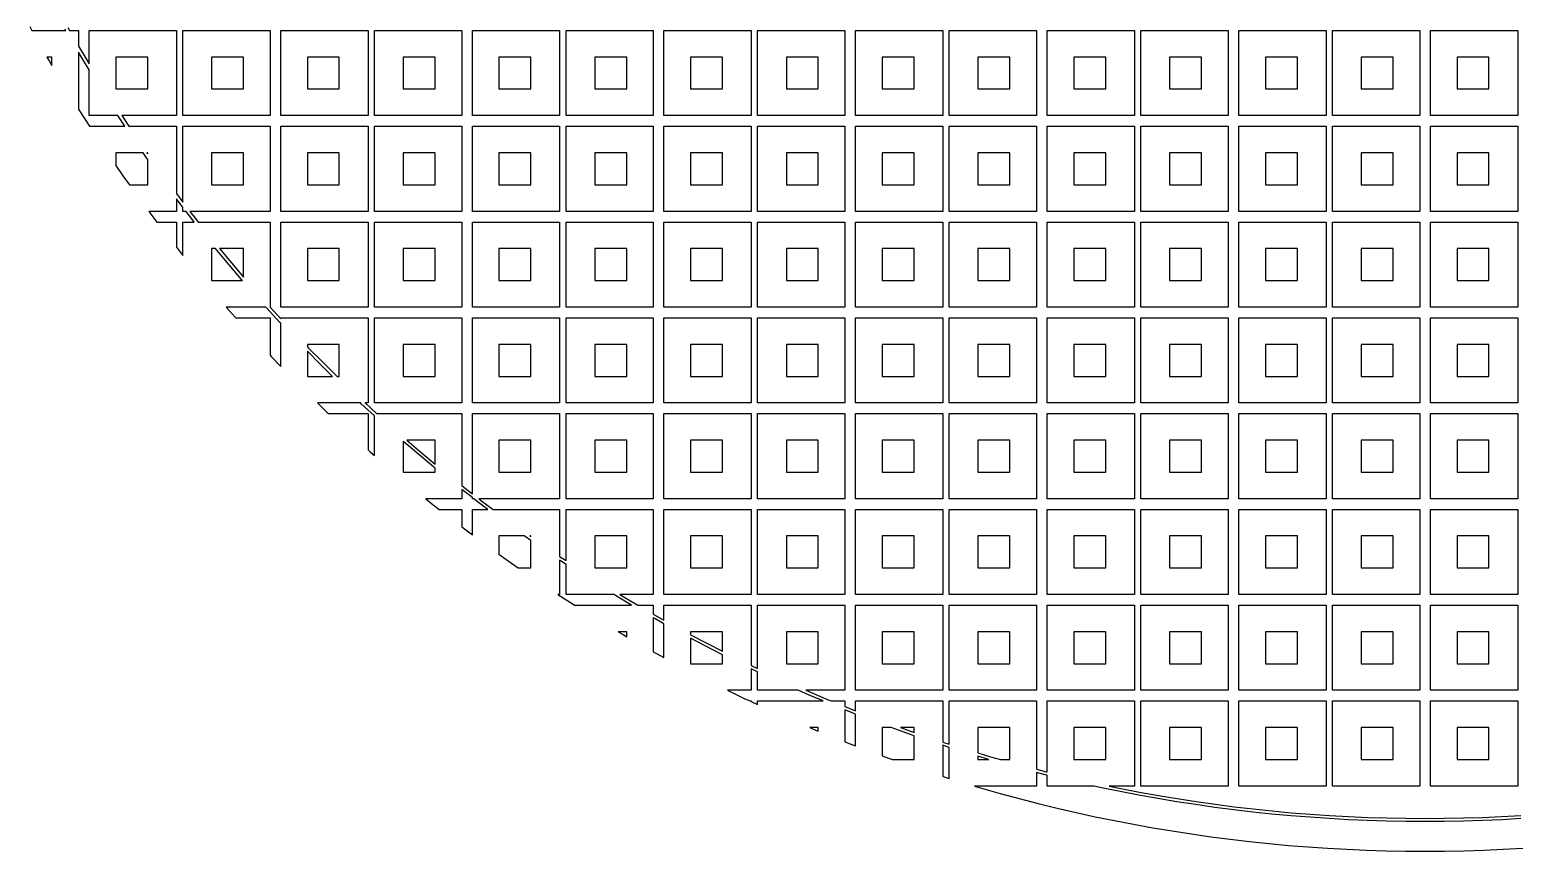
# Model space of a CAD drawing. Extents: x 40 to 187, y -3 to 150.
# Drawn here: x 43.4 to 115, y -2.9 to 36.6 of the extents above; entities that cross this region are included whole.
import ezdxf

# ---------------------------------------------------------------- set-up
doc = ezdxf.new("R2010")
doc.units = 0

msp = doc.modelspace()

# ---------------------------------------------------------------- linework, layer by layer
for p, q in [((43.4214, 36.7401), (43.5232, 36.5579)), ((43.5232, 36.5579), (45.1563, 36.5579)), ((45.1563, 36.5579), (45.119, 36.6229)), ((45.2495, 36.6968), (45.3293, 36.5579)), ((45.3293, 36.5579), (45.7613, 36.5579)), ((45.7613, 36.5579), (45.7613, 35.8087)), ((46.2726, 34.9482), (46.2726, 36.5579)), ((46.2726, 36.5579), (50.4653, 36.5579)), ((50.4653, 36.5579), (50.4653, 32.4675)), ((50.7721, 32.4675), (50.7721, 36.5579)), ((50.7721, 36.5579), (54.9647, 36.5579)), ((54.9647, 36.5579), (54.9647, 32.4675)), ((55.476, 32.4675), (55.476, 36.5579)), ((55.476, 36.5579), (59.6687, 36.5579)), ((59.6687, 36.5579), (59.6687, 32.4675)), ((59.9755, 32.4675), (59.9755, 36.5579)), ((59.9755, 36.5579), (64.1681, 36.5579)), ((64.1681, 36.5579), (64.1681, 32.4675)), ((64.6794, 32.4675), (64.6794, 36.5579)), ((64.6794, 36.5579), (68.8721, 36.5579)), ((68.8721, 36.5579), (68.8721, 32.4675)), ((69.1789, 32.4675), (69.1789, 36.5579)), ((69.1789, 36.5579), (73.3715, 36.5579)), ((73.3715, 36.5579), (73.3715, 32.4675)), ((73.8828, 32.4675), (73.8828, 36.5579)), ((73.8828, 36.5579), (78.0755, 36.5579)), ((78.0755, 36.5579), (78.0755, 32.4675)), ((78.3823, 32.4675), (78.3823, 36.5579)), ((78.3823, 36.5579), (82.5749, 36.5579)), ((82.5749, 36.5579), (82.5749, 32.4675)), ((83.0862, 32.4675), (83.0862, 36.5579)), ((83.0862, 36.5579), (87.2789, 36.5579)), ((87.2789, 36.5579), (87.2789, 32.4675)), ((87.5857, 32.4675), (87.5857, 36.5579)), ((87.5857, 36.5579), (91.7783, 36.5579)), ((91.7783, 36.5579), (91.7783, 32.4675)), ((92.2896, 32.4675), (92.2896, 36.5579)), ((92.2896, 36.5579), (96.4823, 36.5579)), ((96.4823, 36.5579), (96.4823, 32.4675)), ((96.7891, 32.4675), (96.7891, 36.5579)), ((96.7891, 36.5579), (100.982, 36.5579)), ((100.982, 36.5579), (100.982, 32.4675)), ((101.493, 32.4675), (101.493, 36.5579)), ((101.493, 36.5579), (105.686, 36.5579)), ((105.686, 36.5579), (105.686, 32.4675)), ((105.992, 32.4675), (105.992, 36.5579)), ((105.992, 36.5579), (110.185, 36.5579)), ((110.185, 36.5579), (110.185, 32.4675)), ((110.696, 32.4675), (110.696, 36.5579)), ((110.696, 36.5579), (114.889, 36.5579)), ((114.889, 36.5579), (114.889, 32.4675)), ((45.7613, 35.8087), (46.1755, 35.108)), ((44.4831, 35.2797), (44.2474, 35.2797)), ((44.2474, 35.2797), (44.3469, 35.1065)), ((44.3469, 35.1065), (44.4831, 34.8761)), ((44.4831, 34.8761), (44.4831, 35.2797)), ((46.0468, 35.0309), (45.7613, 35.5139)), ((45.7613, 35.5139), (45.7613, 32.777)), ((46.1755, 35.108), (46.2726, 34.9482)), ((49.0848, 35.2797), (47.5509, 35.2797)), ((47.5509, 35.2797), (47.5509, 33.7458)), ((49.0848, 33.7458), (49.0848, 35.2797)), ((53.6865, 35.2797), (52.1526, 35.2797)), ((52.1526, 35.2797), (52.1526, 33.7458)), ((53.6865, 33.7458), (53.6865, 35.2797)), ((58.2882, 35.2797), (56.7543, 35.2797)), ((56.7543, 35.2797), (56.7543, 33.7458)), ((58.2882, 33.7458), (58.2882, 35.2797)), ((62.8899, 35.2797), (61.356, 35.2797)), ((61.356, 35.2797), (61.356, 33.7458)), ((62.8899, 33.7458), (62.8899, 35.2797)), ((67.4916, 35.2797), (65.9577, 35.2797)), ((65.9577, 35.2797), (65.9577, 33.7458)), ((67.4916, 33.7458), (67.4916, 35.2797)), ((72.0933, 35.2797), (70.5594, 35.2797)), ((70.5594, 35.2797), (70.5594, 33.7458)), ((72.0933, 33.7458), (72.0933, 35.2797)), ((76.695, 35.2797), (75.1611, 35.2797)), ((75.1611, 35.2797), (75.1611, 33.7458)), ((76.695, 33.7458), (76.695, 35.2797)), ((81.2967, 35.2797), (79.7628, 35.2797)), ((79.7628, 35.2797), (79.7628, 33.7458)), ((81.2967, 33.7458), (81.2967, 35.2797)), ((85.8984, 35.2797), (84.3645, 35.2797)), ((84.3645, 35.2797), (84.3645, 33.7458)), ((85.8984, 33.7458), (85.8984, 35.2797)), ((90.5001, 35.2797), (88.9662, 35.2797)), ((88.9662, 35.2797), (88.9662, 33.7458)), ((90.5001, 33.7458), (90.5001, 35.2797)), ((95.1018, 35.2797), (93.5679, 35.2797)), ((93.5679, 35.2797), (93.5679, 33.7458)), ((95.1018, 33.7458), (95.1018, 35.2797)), ((99.7035, 35.2797), (98.1696, 35.2797)), ((98.1696, 35.2797), (98.1696, 33.7458)), ((99.7035, 33.7458), (99.7035, 35.2797)), ((104.305, 35.2797), (102.771, 35.2797)), ((102.771, 35.2797), (102.771, 33.7458)), ((104.305, 33.7458), (104.305, 35.2797)), ((108.907, 35.2797), (107.373, 35.2797)), ((107.373, 35.2797), (107.373, 33.7458)), ((108.907, 33.7458), (108.907, 35.2797)), ((113.509, 35.2797), (111.975, 35.2797)), ((111.975, 35.2797), (111.975, 33.7458)), ((113.509, 33.7458), (113.509, 35.2797)), ((46.2726, 34.6594), (46.0468, 35.0309)), ((46.2726, 32.4675), (46.2726, 34.6594)), ((47.5509, 33.7458), (49.0848, 33.7458)), ((52.1526, 33.7458), (53.6865, 33.7458)), ((56.7543, 33.7458), (58.2882, 33.7458)), ((61.356, 33.7458), (62.8899, 33.7458)), ((65.9577, 33.7458), (67.4916, 33.7458)), ((70.5594, 33.7458), (72.0933, 33.7458)), ((75.1611, 33.7458), (76.695, 33.7458)), ((79.7628, 33.7458), (81.2967, 33.7458)), ((84.3645, 33.7458), (85.8984, 33.7458)), ((88.9662, 33.7458), (90.5001, 33.7458)), ((93.5679, 33.7458), (95.1018, 33.7458)), ((98.1696, 33.7458), (99.7035, 33.7458)), ((102.771, 33.7458), (104.305, 33.7458)), ((107.373, 33.7458), (108.907, 33.7458)), ((111.975, 33.7458), (113.509, 33.7458)), ((45.7613, 32.777), (45.8095, 32.6999)), ((45.8095, 32.6999), (46.2868, 31.9562)), ((47.6557, 32.4675), (46.2726, 32.4675)), ((47.9929, 31.9562), (47.6557, 32.4675)), ((50.4653, 32.4675), (47.8354, 32.4675)), ((47.8354, 32.4675), (48.1429, 32.0011)), ((54.9647, 32.4675), (50.7721, 32.4675)), ((59.6687, 32.4675), (55.476, 32.4675)), ((64.1681, 32.4675), (59.9755, 32.4675)), ((68.8721, 32.4675), (64.6794, 32.4675)), ((73.3715, 32.4675), (69.1789, 32.4675)), ((78.0755, 32.4675), (73.8828, 32.4675)), ((82.5749, 32.4675), (78.3823, 32.4675)), ((87.2789, 32.4675), (83.0862, 32.4675)), ((91.7783, 32.4675), (87.5857, 32.4675)), ((96.4823, 32.4675), (92.2896, 32.4675)), ((100.982, 32.4675), (96.7891, 32.4675)), ((105.686, 32.4675), (101.493, 32.4675)), ((110.185, 32.4675), (105.992, 32.4675)), ((114.889, 32.4675), (110.696, 32.4675)), ((46.2868, 31.9562), (47.9929, 31.9562)), ((48.1429, 32.0011), (48.1733, 31.9562)), ((48.1733, 31.9562), (50.4653, 31.9562)), ((50.4653, 31.9562), (50.4653, 28.7218)), ((50.7721, 28.3134), (50.7721, 31.9562)), ((50.7721, 31.9562), (54.9647, 31.9562)), ((54.9647, 31.9562), (54.9647, 27.8658)), ((55.476, 27.8658), (55.476, 31.9562)), ((55.476, 31.9562), (59.6687, 31.9562)), ((59.6687, 31.9562), (59.6687, 27.8658)), ((59.9755, 27.8658), (59.9755, 31.9562)), ((59.9755, 31.9562), (64.1681, 31.9562)), ((64.1681, 31.9562), (64.1681, 27.8658)), ((64.6794, 27.8658), (64.6794, 31.9562)), ((64.6794, 31.9562), (68.8721, 31.9562)), ((68.8721, 31.9562), (68.8721, 27.8658)), ((69.1789, 27.8658), (69.1789, 31.9562)), ((69.1789, 31.9562), (73.3715, 31.9562)), ((73.3715, 31.9562), (73.3715, 27.8658)), ((73.8828, 27.8658), (73.8828, 31.9562)), ((73.8828, 31.9562), (78.0755, 31.9562)), ((78.0755, 31.9562), (78.0755, 27.8658)), ((78.3823, 27.8658), (78.3823, 31.9562)), ((78.3823, 31.9562), (82.5749, 31.9562)), ((82.5749, 31.9562), (82.5749, 27.8658)), ((83.0862, 27.8658), (83.0862, 31.9562)), ((83.0862, 31.9562), (87.2789, 31.9562)), ((87.2789, 31.9562), (87.2789, 27.8658)), ((87.5857, 27.8658), (87.5857, 31.9562)), ((87.5857, 31.9562), (91.7783, 31.9562)), ((91.7783, 31.9562), (91.7783, 27.8658)), ((92.2896, 27.8658), (92.2896, 31.9562)), ((92.2896, 31.9562), (96.4823, 31.9562)), ((96.4823, 31.9562), (96.4823, 27.8658)), ((96.7891, 27.8658), (96.7891, 31.9562)), ((96.7891, 31.9562), (100.982, 31.9562)), ((100.982, 31.9562), (100.982, 27.8658)), ((101.493, 27.8658), (101.493, 31.9562)), ((101.493, 31.9562), (105.686, 31.9562)), ((105.686, 31.9562), (105.686, 27.8658)), ((105.992, 27.8658), (105.992, 31.9562)), ((105.992, 31.9562), (110.185, 31.9562)), ((110.185, 31.9562), (110.185, 27.8658)), ((110.696, 27.8658), (110.696, 31.9562)), ((110.696, 31.9562), (114.889, 31.9562)), ((114.889, 31.9562), (114.889, 27.8658)), ((48.8663, 30.678), (47.5509, 30.678)), ((47.5509, 30.678), (47.5509, 30.0737)), ((47.5509, 30.0737), (47.8956, 29.5779)), ((49.0606, 30.3984), (48.8663, 30.678)), ((49.0848, 30.678), (49.0489, 30.678)), ((49.0489, 30.678), (49.0848, 30.6264)), ((49.0848, 30.3645), (49.0606, 30.3984)), ((49.0848, 30.6264), (49.0848, 30.678)), ((49.0848, 29.1441), (49.0848, 30.3645)), ((53.6865, 30.678), (52.1526, 30.678)), ((52.1526, 30.678), (52.1526, 29.1441)), ((53.6865, 29.1441), (53.6865, 30.678)), ((58.2882, 30.678), (56.7543, 30.678)), ((56.7543, 30.678), (56.7543, 29.1441)), ((58.2882, 29.1441), (58.2882, 30.678)), ((62.8899, 30.678), (61.356, 30.678)), ((61.356, 30.678), (61.356, 29.1441)), ((62.8899, 29.1441), (62.8899, 30.678)), ((67.4916, 30.678), (65.9577, 30.678)), ((65.9577, 30.678), (65.9577, 29.1441)), ((67.4916, 29.1441), (67.4916, 30.678)), ((72.0933, 30.678), (70.5594, 30.678)), ((70.5594, 30.678), (70.5594, 29.1441)), ((72.0933, 29.1441), (72.0933, 30.678)), ((76.695, 30.678), (75.1611, 30.678)), ((75.1611, 30.678), (75.1611, 29.1441)), ((76.695, 29.1441), (76.695, 30.678)), ((81.2967, 30.678), (79.7628, 30.678)), ((79.7628, 30.678), (79.7628, 29.1441)), ((81.2967, 29.1441), (81.2967, 30.678)), ((85.8984, 30.678), (84.3645, 30.678)), ((84.3645, 30.678), (84.3645, 29.1441)), ((85.8984, 29.1441), (85.8984, 30.678)), ((90.5001, 30.678), (88.9662, 30.678)), ((88.9662, 30.678), (88.9662, 29.1441)), ((90.5001, 29.1441), (90.5001, 30.678)), ((95.1018, 30.678), (93.5679, 30.678)), ((93.5679, 30.678), (93.5679, 29.1441)), ((95.1018, 29.1441), (95.1018, 30.678)), ((99.7035, 30.678), (98.1696, 30.678)), ((98.1696, 30.678), (98.1696, 29.1441)), ((99.7035, 29.1441), (99.7035, 30.678)), ((104.305, 30.678), (102.771, 30.678)), ((102.771, 30.678), (102.771, 29.1441)), ((104.305, 29.1441), (104.305, 30.678)), ((108.907, 30.678), (107.373, 30.678)), ((107.373, 30.678), (107.373, 29.1441)), ((108.907, 29.1441), (108.907, 30.678)), ((113.509, 30.678), (111.975, 30.678)), ((111.975, 30.678), (111.975, 29.1441)), ((113.509, 29.1441), (113.509, 30.678)), ((47.8956, 29.5779), (48.2051, 29.1441)), ((48.2051, 29.1441), (49.0848, 29.1441)), ((50.4653, 28.7218), (50.7721, 28.3134)), ((52.1526, 29.1441), (53.6865, 29.1441)), ((56.7543, 29.1441), (58.2882, 29.1441)), ((61.356, 29.1441), (62.8899, 29.1441)), ((65.9577, 29.1441), (67.4916, 29.1441)), ((70.5594, 29.1441), (72.0933, 29.1441)), ((75.1611, 29.1441), (76.695, 29.1441)), ((79.7628, 29.1441), (81.2967, 29.1441)), ((84.3645, 29.1441), (85.8984, 29.1441)), ((88.9662, 29.1441), (90.5001, 29.1441)), ((93.5679, 29.1441), (95.1018, 29.1441)), ((98.1696, 29.1441), (99.7035, 29.1441)), ((102.771, 29.1441), (104.305, 29.1441)), ((107.373, 29.1441), (108.907, 29.1441)), ((111.975, 29.1441), (113.509, 29.1441)), ((50.6933, 28.1685), (50.4653, 28.472)), ((50.4653, 28.472), (50.4653, 27.8658)), ((50.7721, 28.0663), (50.6933, 28.1685)), ((50.7721, 27.8658), (50.7721, 28.0663)), ((50.4653, 27.8658), (49.1384, 27.8658)), ((49.1384, 27.8658), (49.5225, 27.3545)), ((49.5225, 27.3545), (50.4653, 27.3545)), ((50.4653, 27.3545), (50.4653, 26.1406)), ((50.9265, 27.8658), (50.7721, 27.8658)), ((50.7721, 27.3545), (51.3222, 27.3545)), ((50.7721, 25.7543), (50.7721, 27.3545)), ((51.2557, 27.4387), (50.9265, 27.8658)), ((54.9647, 27.8658), (51.1159, 27.8658)), ((51.1159, 27.8658), (51.3739, 27.531)), ((51.3222, 27.3545), (51.2557, 27.4387)), ((51.3739, 27.531), (51.5134, 27.3545)), ((51.5134, 27.3545), (54.9647, 27.3545)), ((54.9647, 27.3545), (54.9647, 23.2674)), ((59.6687, 27.8658), (55.476, 27.8658)), ((55.476, 23.2641), (55.476, 27.3545)), ((55.476, 27.3545), (59.6687, 27.3545)), ((59.6687, 27.3545), (59.6687, 23.2641)), ((64.1681, 27.8658), (59.9755, 27.8658)), ((59.9755, 23.2641), (59.9755, 27.3545)), ((59.9755, 27.3545), (64.1681, 27.3545)), ((64.1681, 27.3545), (64.1681, 23.2641)), ((68.8721, 27.8658), (64.6794, 27.8658)), ((64.6794, 23.2641), (64.6794, 27.3545)), ((64.6794, 27.3545), (68.8721, 27.3545)), ((68.8721, 27.3545), (68.8721, 23.2641)), ((73.3715, 27.8658), (69.1789, 27.8658)), ((69.1789, 23.2641), (69.1789, 27.3545)), ((69.1789, 27.3545), (73.3715, 27.3545)), ((73.3715, 27.3545), (73.3715, 23.2641)), ((78.0755, 27.8658), (73.8828, 27.8658)), ((73.8828, 23.2641), (73.8828, 27.3545)), ((73.8828, 27.3545), (78.0755, 27.3545)), ((78.0755, 27.3545), (78.0755, 23.2641)), ((82.5749, 27.8658), (78.3823, 27.8658)), ((78.3823, 23.2641), (78.3823, 27.3545)), ((78.3823, 27.3545), (82.5749, 27.3545)), ((82.5749, 27.3545), (82.5749, 23.2641)), ((87.2789, 27.8658), (83.0862, 27.8658)), ((83.0862, 23.2641), (83.0862, 27.3545)), ((83.0862, 27.3545), (87.2789, 27.3545)), ((87.2789, 27.3545), (87.2789, 23.2641)), ((91.7783, 27.8658), (87.5857, 27.8658)), ((87.5857, 23.2641), (87.5857, 27.3545)), ((87.5857, 27.3545), (91.7783, 27.3545)), ((91.7783, 27.3545), (91.7783, 23.2641)), ((96.4823, 27.8658), (92.2896, 27.8658)), ((92.2896, 23.2641), (92.2896, 27.3545)), ((92.2896, 27.3545), (96.4823, 27.3545)), ((96.4823, 27.3545), (96.4823, 23.2641)), ((100.982, 27.8658), (96.7891, 27.8658)), ((96.7891, 23.2641), (96.7891, 27.3545)), ((96.7891, 27.3545), (100.982, 27.3545)), ((100.982, 27.3545), (100.982, 23.2641)), ((105.686, 27.8658), (101.493, 27.8658)), ((101.493, 23.2641), (101.493, 27.3545)), ((101.493, 27.3545), (105.686, 27.3545)), ((105.686, 27.3545), (105.686, 23.2641)), ((110.185, 27.8658), (105.992, 27.8658)), ((105.992, 23.2641), (105.992, 27.3545)), ((105.992, 27.3545), (110.185, 27.3545)), ((110.185, 27.3545), (110.185, 23.2641)), ((114.889, 27.8658), (110.696, 27.8658)), ((110.696, 23.2641), (110.696, 27.3545)), ((110.696, 27.3545), (114.889, 27.3545)), ((114.889, 27.3545), (114.889, 23.2641)), ((50.4653, 26.1406), (50.7144, 25.8255)), ((50.7144, 25.8255), (50.7721, 25.7543)), ((52.3453, 26.0763), (52.1526, 26.0763)), ((52.1526, 26.0763), (52.1526, 24.5424)), ((52.407, 26.0001), (52.3453, 26.0763)), ((52.9959, 25.2915), (52.407, 26.0001)), ((53.6865, 26.0763), (52.5388, 26.0763)), ((52.5388, 26.0763), (53.1106, 25.3881)), ((53.6865, 24.7122), (53.6865, 26.0763)), ((58.2882, 26.0763), (56.7543, 26.0763)), ((56.7543, 26.0763), (56.7543, 24.5424)), ((58.2882, 24.5424), (58.2882, 26.0763)), ((62.8899, 26.0763), (61.356, 26.0763)), ((61.356, 26.0763), (61.356, 24.5424)), ((62.8899, 24.5424), (62.8899, 26.0763)), ((67.4916, 26.0763), (65.9577, 26.0763)), ((65.9577, 26.0763), (65.9577, 24.5424)), ((67.4916, 24.5424), (67.4916, 26.0763)), ((72.0933, 26.0763), (70.5594, 26.0763)), ((70.5594, 26.0763), (70.5594, 24.5424)), ((72.0933, 24.5424), (72.0933, 26.0763)), ((76.695, 26.0763), (75.1611, 26.0763)), ((75.1611, 26.0763), (75.1611, 24.5424)), ((76.695, 24.5424), (76.695, 26.0763)), ((81.2967, 26.0763), (79.7628, 26.0763)), ((79.7628, 26.0763), (79.7628, 24.5424)), ((81.2967, 24.5424), (81.2967, 26.0763)), ((85.8984, 26.0763), (84.3645, 26.0763)), ((84.3645, 26.0763), (84.3645, 24.5424)), ((85.8984, 24.5424), (85.8984, 26.0763)), ((90.5001, 26.0763), (88.9662, 26.0763)), ((88.9662, 26.0763), (88.9662, 24.5424)), ((90.5001, 24.5424), (90.5001, 26.0763)), ((95.1018, 26.0763), (93.5679, 26.0763)), ((93.5679, 26.0763), (93.5679, 24.5424)), ((95.1018, 24.5424), (95.1018, 26.0763)), ((99.7035, 26.0763), (98.1696, 26.0763)), ((98.1696, 26.0763), (98.1696, 24.5424)), ((99.7035, 24.5424), (99.7035, 26.0763)), ((104.305, 26.0763), (102.771, 26.0763)), ((102.771, 26.0763), (102.771, 24.5424)), ((104.305, 24.5424), (104.305, 26.0763)), ((108.907, 26.0763), (107.373, 26.0763)), ((107.373, 26.0763), (107.373, 24.5424)), ((108.907, 24.5424), (108.907, 26.0763)), ((113.509, 26.0763), (111.975, 26.0763)), ((111.975, 26.0763), (111.975, 24.5424)), ((113.509, 24.5424), (113.509, 26.0763)), ((53.5934, 24.5903), (52.9959, 25.2915)), ((53.1106, 25.3881), (53.6865, 24.7122)), ((52.1526, 24.5424), (53.6352, 24.5424)), ((53.6352, 24.5424), (53.5934, 24.5903)), ((56.7543, 24.5424), (58.2882, 24.5424)), ((61.356, 24.5424), (62.8899, 24.5424)), ((65.9577, 24.5424), (67.4916, 24.5424)), ((70.5594, 24.5424), (72.0933, 24.5424)), ((75.1611, 24.5424), (76.695, 24.5424)), ((79.7628, 24.5424), (81.2967, 24.5424)), ((84.3645, 24.5424), (85.8984, 24.5424)), ((88.9662, 24.5424), (90.5001, 24.5424)), ((93.5679, 24.5424), (95.1018, 24.5424)), ((98.1696, 24.5424), (99.7035, 24.5424)), ((102.771, 24.5424), (104.305, 24.5424)), ((107.373, 24.5424), (108.907, 24.5424)), ((111.975, 24.5424), (113.509, 24.5424)), ((54.7653, 23.2641), (52.8596, 23.2641)), ((52.8596, 23.2641), (53.1319, 22.9524)), ((53.1319, 22.9524), (53.3105, 22.7528)), ((54.8139, 23.2099), (54.7653, 23.2641)), ((55.4368, 22.5311), (54.8139, 23.2099)), ((54.9647, 23.2674), (55.476, 22.7102)), ((59.6687, 23.2641), (55.476, 23.2641)), ((64.1681, 23.2641), (59.9755, 23.2641)), ((68.8721, 23.2641), (64.6794, 23.2641)), ((73.3715, 23.2641), (69.1789, 23.2641)), ((78.0755, 23.2641), (73.8828, 23.2641)), ((82.5749, 23.2641), (78.3823, 23.2641)), ((87.2789, 23.2641), (83.0862, 23.2641)), ((91.7783, 23.2641), (87.5857, 23.2641)), ((96.4823, 23.2641), (92.2896, 23.2641)), ((100.982, 23.2641), (96.7891, 23.2641)), ((105.686, 23.2641), (101.493, 23.2641)), ((110.185, 23.2641), (105.992, 23.2641)), ((114.889, 23.2641), (110.696, 23.2641)), ((53.3105, 22.7528), (54.9647, 22.7528)), ((54.9647, 22.7528), (54.9647, 20.953)), ((55.476, 22.4893), (55.4368, 22.5311)), ((55.476, 22.7102), (55.476, 22.7528)), ((55.476, 22.7528), (59.6687, 22.7528)), ((55.476, 20.4207), (55.476, 22.4893)), ((59.6687, 22.7528), (59.6687, 18.6624)), ((59.9755, 18.6624), (59.9755, 22.7528)), ((59.9755, 22.7528), (64.1681, 22.7528)), ((64.1681, 22.7528), (64.1681, 18.6624)), ((64.6794, 18.6624), (64.6794, 22.7528)), ((64.6794, 22.7528), (68.8721, 22.7528)), ((68.8721, 22.7528), (68.8721, 18.6624)), ((69.1789, 18.6624), (69.1789, 22.7528)), ((69.1789, 22.7528), (73.3715, 22.7528)), ((73.3715, 22.7528), (73.3715, 18.6624)), ((73.8828, 18.6624), (73.8828, 22.7528)), ((73.8828, 22.7528), (78.0755, 22.7528)), ((78.0755, 22.7528), (78.0755, 18.6624)), ((78.3823, 18.6624), (78.3823, 22.7528)), ((78.3823, 22.7528), (82.5749, 22.7528)), ((82.5749, 22.7528), (82.5749, 18.6624)), ((83.0862, 18.6624), (83.0862, 22.7528)), ((83.0862, 22.7528), (87.2789, 22.7528)), ((87.2789, 22.7528), (87.2789, 18.6624)), ((87.5857, 18.6624), (87.5857, 22.7528)), ((87.5857, 22.7528), (91.7783, 22.7528)), ((91.7783, 22.7528), (91.7783, 18.6624)), ((92.2896, 18.6624), (92.2896, 22.7528)), ((92.2896, 22.7528), (96.4823, 22.7528)), ((96.4823, 22.7528), (96.4823, 18.6624)), ((96.7891, 18.6624), (96.7891, 22.7528)), ((96.7891, 22.7528), (100.982, 22.7528)), ((100.982, 22.7528), (100.982, 18.6624)), ((101.493, 18.6624), (101.493, 22.7528)), ((101.493, 22.7528), (105.686, 22.7528)), ((105.686, 22.7528), (105.686, 18.6624)), ((105.992, 18.6624), (105.992, 22.7528)), ((105.992, 22.7528), (110.185, 22.7528)), ((110.185, 22.7528), (110.185, 18.6624)), ((110.696, 18.6624), (110.696, 22.7528)), ((110.696, 22.7528), (114.889, 22.7528)), ((114.889, 22.7528), (114.889, 18.6624)), ((58.2882, 21.4746), (56.7543, 21.4746)), ((56.7543, 21.4746), (56.7543, 21.364)), ((58.2882, 19.9407), (58.2882, 21.4746)), ((62.8899, 21.4746), (61.356, 21.4746)), ((61.356, 21.4746), (61.356, 19.9407)), ((62.8899, 19.9407), (62.8899, 21.4746)), ((67.4916, 21.4746), (65.9577, 21.4746)), ((65.9577, 21.4746), (65.9577, 19.9407)), ((67.4916, 19.9407), (67.4916, 21.4746)), ((72.0933, 21.4746), (70.5594, 21.4746)), ((70.5594, 21.4746), (70.5594, 19.9407)), ((72.0933, 19.9407), (72.0933, 21.4746)), ((76.695, 21.4746), (75.1611, 21.4746)), ((75.1611, 21.4746), (75.1611, 19.9407)), ((76.695, 19.9407), (76.695, 21.4746)), ((81.2967, 21.4746), (79.7628, 21.4746)), ((79.7628, 21.4746), (79.7628, 19.9407)), ((81.2967, 19.9407), (81.2967, 21.4746)), ((85.8984, 21.4746), (84.3645, 21.4746)), ((84.3645, 21.4746), (84.3645, 19.9407)), ((85.8984, 19.9407), (85.8984, 21.4746)), ((90.5001, 21.4746), (88.9662, 21.4746)), ((88.9662, 21.4746), (88.9662, 19.9407)), ((90.5001, 19.9407), (90.5001, 21.4746)), ((95.1018, 21.4746), (93.5679, 21.4746)), ((93.5679, 21.4746), (93.5679, 19.9407)), ((95.1018, 19.9407), (95.1018, 21.4746)), ((99.7035, 21.4746), (98.1696, 21.4746)), ((98.1696, 21.4746), (98.1696, 19.9407)), ((99.7035, 19.9407), (99.7035, 21.4746)), ((104.305, 21.4746), (102.771, 21.4746)), ((102.771, 21.4746), (102.771, 19.9407)), ((104.305, 19.9407), (104.305, 21.4746)), ((108.907, 21.4746), (107.373, 21.4746)), ((107.373, 21.4746), (107.373, 19.9407)), ((108.907, 19.9407), (108.907, 21.4746)), ((113.509, 21.4746), (111.975, 21.4746)), ((111.975, 21.4746), (111.975, 19.9407)), ((113.509, 19.9407), (113.509, 21.4746)), ((54.9647, 20.953), (55.0359, 20.8773)), ((55.0359, 20.8773), (55.476, 20.4207)), ((56.7543, 21.364), (56.8147, 21.3014)), ((57.3548, 20.5412), (56.7543, 21.149)), ((56.7543, 21.149), (56.7543, 19.9407)), ((56.8147, 21.3014), (57.4608, 20.6472)), ((57.9626, 19.9407), (57.3548, 20.5412)), ((57.4608, 20.6472), (58.115, 20.0011)), ((56.7543, 19.9407), (57.9626, 19.9407)), ((58.115, 20.0011), (58.1776, 19.9407)), ((58.1776, 19.9407), (58.2882, 19.9407)), ((61.356, 19.9407), (62.8899, 19.9407)), ((65.9577, 19.9407), (67.4916, 19.9407)), ((70.5594, 19.9407), (72.0933, 19.9407)), ((75.1611, 19.9407), (76.695, 19.9407)), ((79.7628, 19.9407), (81.2967, 19.9407)), ((84.3645, 19.9407), (85.8984, 19.9407)), ((88.9662, 19.9407), (90.5001, 19.9407)), ((93.5679, 19.9407), (95.1018, 19.9407)), ((98.1696, 19.9407), (99.7035, 19.9407)), ((102.771, 19.9407), (104.305, 19.9407)), ((107.373, 19.9407), (108.907, 19.9407)), ((111.975, 19.9407), (113.509, 19.9407)), ((59.3029, 18.6624), (57.2343, 18.6624)), ((57.2343, 18.6624), (57.6909, 18.2223)), ((59.3447, 18.6232), (59.3029, 18.6624)), ((59.9755, 18.0444), (59.3447, 18.6232)), ((59.6687, 18.6624), (59.5238, 18.6624)), ((59.5238, 18.6624), (60.081, 18.1511)), ((64.1681, 18.6624), (59.9755, 18.6624)), ((68.8721, 18.6624), (64.6794, 18.6624)), ((73.3715, 18.6624), (69.1789, 18.6624)), ((78.0755, 18.6624), (73.8828, 18.6624)), ((82.5749, 18.6624), (78.3823, 18.6624)), ((87.2789, 18.6624), (83.0862, 18.6624)), ((91.7783, 18.6624), (87.5857, 18.6624)), ((96.4823, 18.6624), (92.2896, 18.6624)), ((100.982, 18.6624), (96.7891, 18.6624)), ((105.686, 18.6624), (101.493, 18.6624)), ((110.185, 18.6624), (105.992, 18.6624)), ((114.889, 18.6624), (110.696, 18.6624)), ((57.6909, 18.2223), (57.7666, 18.1511)), ((57.7666, 18.1511), (59.6687, 18.1511)), ((59.6687, 18.1511), (59.6687, 16.4054)), ((59.9755, 16.1353), (59.9755, 18.0444)), ((60.081, 18.1511), (64.1681, 18.1511)), ((64.1681, 18.1511), (64.1681, 14.6998)), ((64.6794, 14.3023), (64.6794, 18.1511)), ((64.6794, 18.1511), (68.8721, 18.1511)), ((68.8721, 18.1511), (68.8721, 14.0607)), ((69.1789, 14.0607), (69.1789, 18.1511)), ((69.1789, 18.1511), (73.3715, 18.1511)), ((73.3715, 18.1511), (73.3715, 14.0607)), ((73.8828, 14.0607), (73.8828, 18.1511)), ((73.8828, 18.1511), (78.0755, 18.1511)), ((78.0755, 18.1511), (78.0755, 14.0607)), ((78.3823, 14.0607), (78.3823, 18.1511)), ((78.3823, 18.1511), (82.5749, 18.1511)), ((82.5749, 18.1511), (82.5749, 14.0607)), ((83.0862, 14.0607), (83.0862, 18.1511)), ((83.0862, 18.1511), (87.2789, 18.1511)), ((87.2789, 18.1511), (87.2789, 14.0607)), ((87.5857, 14.0607), (87.5857, 18.1511)), ((87.5857, 18.1511), (91.7783, 18.1511)), ((91.7783, 18.1511), (91.7783, 14.0607)), ((92.2896, 14.0607), (92.2896, 18.1511)), ((92.2896, 18.1511), (96.4823, 18.1511)), ((96.4823, 18.1511), (96.4823, 14.0607)), ((96.7891, 14.0607), (96.7891, 18.1511)), ((96.7891, 18.1511), (100.982, 18.1511)), ((100.982, 18.1511), (100.982, 14.0607)), ((101.493, 14.0607), (101.493, 18.1511)), ((101.493, 18.1511), (105.686, 18.1511)), ((105.686, 18.1511), (105.686, 14.0607)), ((105.992, 14.0607), (105.992, 18.1511)), ((105.992, 18.1511), (110.185, 18.1511)), ((110.185, 18.1511), (110.185, 14.0607)), ((110.696, 14.0607), (110.696, 18.1511)), ((110.696, 18.1511), (114.889, 18.1511)), ((114.889, 18.1511), (114.889, 14.0607)), ((61.4039, 16.7798), (61.356, 16.8216)), ((61.356, 16.8216), (61.356, 15.339)), ((62.1051, 16.1823), (61.4039, 16.7798)), ((62.8899, 16.8729), (61.5258, 16.8729)), ((61.5258, 16.8729), (62.2017, 16.297)), ((62.8899, 15.7252), (62.8899, 16.8729)), ((67.4916, 16.8729), (65.9577, 16.8729)), ((65.9577, 16.8729), (65.9577, 15.339)), ((67.4916, 15.339), (67.4916, 16.8729)), ((72.0933, 16.8729), (70.5594, 16.8729)), ((70.5594, 16.8729), (70.5594, 15.339)), ((72.0933, 15.339), (72.0933, 16.8729)), ((76.695, 16.8729), (75.1611, 16.8729)), ((75.1611, 16.8729), (75.1611, 15.339)), ((76.695, 15.339), (76.695, 16.8729)), ((81.2967, 16.8729), (79.7628, 16.8729)), ((79.7628, 16.8729), (79.7628, 15.339)), ((81.2967, 15.339), (81.2967, 16.8729)), ((85.8984, 16.8729), (84.3645, 16.8729)), ((84.3645, 16.8729), (84.3645, 15.339)), ((85.8984, 15.339), (85.8984, 16.8729)), ((90.5001, 16.8729), (88.9662, 16.8729)), ((88.9662, 16.8729), (88.9662, 15.339)), ((90.5001, 15.339), (90.5001, 16.8729)), ((95.1018, 16.8729), (93.5679, 16.8729)), ((93.5679, 16.8729), (93.5679, 15.339)), ((95.1018, 15.339), (95.1018, 16.8729)), ((99.7035, 16.8729), (98.1696, 16.8729)), ((98.1696, 16.8729), (98.1696, 15.339)), ((99.7035, 15.339), (99.7035, 16.8729)), ((104.305, 16.8729), (102.771, 16.8729)), ((102.771, 16.8729), (102.771, 15.339)), ((104.305, 15.339), (104.305, 16.8729)), ((108.907, 16.8729), (107.373, 16.8729)), ((107.373, 16.8729), (107.373, 15.339)), ((108.907, 15.339), (108.907, 16.8729)), ((113.509, 16.8729), (111.975, 16.8729)), ((111.975, 16.8729), (111.975, 15.339)), ((113.509, 15.339), (113.509, 16.8729)), ((59.6687, 16.4054), (59.766, 16.3183)), ((59.766, 16.3183), (59.9755, 16.1353)), ((62.8137, 15.5934), (62.1051, 16.1823)), ((62.2017, 16.297), (62.8899, 15.7252)), ((61.356, 15.339), (62.8899, 15.339)), ((62.8899, 15.5317), (62.8137, 15.5934)), ((62.8899, 15.339), (62.8899, 15.5317)), ((65.9577, 15.339), (67.4916, 15.339)), ((70.5594, 15.339), (72.0933, 15.339)), ((75.1611, 15.339), (76.695, 15.339)), ((79.7628, 15.339), (81.2967, 15.339)), ((84.3645, 15.339), (85.8984, 15.339)), ((88.9662, 15.339), (90.5001, 15.339)), ((93.5679, 15.339), (95.1018, 15.339)), ((98.1696, 15.339), (99.7035, 15.339)), ((102.771, 15.339), (104.305, 15.339)), ((107.373, 15.339), (108.907, 15.339)), ((111.975, 15.339), (113.509, 15.339)), ((64.1681, 14.6998), (64.3446, 14.5603)), ((64.2523, 14.4421), (64.1681, 14.5086)), ((64.1681, 14.5086), (64.1681, 14.0607)), ((64.6794, 14.1129), (64.2523, 14.4421)), ((64.3446, 14.5603), (64.6794, 14.3023)), ((64.1681, 14.0607), (62.4417, 14.0607)), ((62.4417, 14.0607), (62.6391, 13.9008)), ((62.6391, 13.9008), (63.0836, 13.5494)), ((64.6794, 14.0607), (64.6794, 14.1129)), ((64.7472, 14.0607), (64.6794, 14.0607)), ((64.9821, 13.8797), (64.7472, 14.0607)), ((65.4218, 13.5494), (64.9821, 13.8797)), ((68.8721, 14.0607), (64.9929, 14.0607)), ((64.9929, 14.0607), (65.0729, 13.9991)), ((65.0729, 13.9991), (65.6715, 13.5494)), ((73.3715, 14.0607), (69.1789, 14.0607)), ((78.0755, 14.0607), (73.8828, 14.0607)), ((82.5749, 14.0607), (78.3823, 14.0607)), ((87.2789, 14.0607), (83.0862, 14.0607)), ((91.7783, 14.0607), (87.5857, 14.0607)), ((96.4823, 14.0607), (92.2896, 14.0607)), ((100.982, 14.0607), (96.7891, 14.0607)), ((105.686, 14.0607), (101.493, 14.0607)), ((110.185, 14.0607), (105.992, 14.0607)), ((114.889, 14.0607), (110.696, 14.0607)), ((63.0836, 13.5494), (64.1681, 13.5494)), ((64.1681, 13.5494), (64.1681, 12.7089)), ((64.6794, 13.5494), (65.4218, 13.5494)), ((64.6794, 12.3248), (64.6794, 13.5494)), ((65.6715, 13.5494), (68.8721, 13.5494)), ((68.8721, 13.5494), (68.8721, 11.2915)), ((69.1789, 11.0892), (69.1789, 13.5494)), ((69.1789, 13.5494), (73.3715, 13.5494)), ((73.3715, 13.5494), (73.3715, 9.45905)), ((73.8828, 9.45905), (73.8828, 13.5494)), ((73.8828, 13.5494), (78.0755, 13.5494)), ((78.0755, 13.5494), (78.0755, 9.45905)), ((78.3823, 9.45905), (78.3823, 13.5494)), ((78.3823, 13.5494), (82.5749, 13.5494)), ((82.5749, 13.5494), (82.5749, 9.45905)), ((83.0862, 9.45905), (83.0862, 13.5494)), ((83.0862, 13.5494), (87.2789, 13.5494)), ((87.2789, 13.5494), (87.2789, 9.45905)), ((87.5857, 9.45905), (87.5857, 13.5494)), ((87.5857, 13.5494), (91.7783, 13.5494)), ((91.7783, 13.5494), (91.7783, 9.45905)), ((92.2896, 9.45905), (92.2896, 13.5494)), ((92.2896, 13.5494), (96.4823, 13.5494)), ((96.4823, 13.5494), (96.4823, 9.45905)), ((96.7891, 9.45905), (96.7891, 13.5494)), ((96.7891, 13.5494), (100.982, 13.5494)), ((100.982, 13.5494), (100.982, 9.45905)), ((101.493, 9.45905), (101.493, 13.5494)), ((101.493, 13.5494), (105.686, 13.5494)), ((105.686, 13.5494), (105.686, 9.45905)), ((105.992, 9.45905), (105.992, 13.5494)), ((105.992, 13.5494), (110.185, 13.5494)), ((110.185, 13.5494), (110.185, 9.45905)), ((110.696, 9.45905), (110.696, 13.5494)), ((110.696, 13.5494), (114.889, 13.5494)), ((114.889, 13.5494), (114.889, 9.45905)), ((64.1681, 12.7089), (64.6794, 12.3248)), ((67.1781, 12.2712), (65.9577, 12.2712)), ((65.9577, 12.2712), (65.9577, 11.3915)), ((67.212, 12.247), (67.1781, 12.2712)), ((67.4916, 12.0527), (67.212, 12.247)), ((67.4916, 12.2712), (67.44, 12.2712)), ((67.44, 12.2712), (67.4916, 12.2353)), ((67.4916, 12.2353), (67.4916, 12.2712)), ((72.0933, 12.2712), (70.5594, 12.2712)), ((70.5594, 12.2712), (70.5594, 10.7373)), ((72.0933, 10.7373), (72.0933, 12.2712)), ((76.695, 12.2712), (75.1611, 12.2712)), ((75.1611, 12.2712), (75.1611, 10.7373)), ((76.695, 10.7373), (76.695, 12.2712)), ((81.2967, 12.2712), (79.7628, 12.2712)), ((79.7628, 12.2712), (79.7628, 10.7373)), ((81.2967, 10.7373), (81.2967, 12.2712)), ((85.8984, 12.2712), (84.3645, 12.2712)), ((84.3645, 12.2712), (84.3645, 10.7373)), ((85.8984, 10.7373), (85.8984, 12.2712)), ((90.5001, 12.2712), (88.9662, 12.2712)), ((88.9662, 12.2712), (88.9662, 10.7373)), ((90.5001, 10.7373), (90.5001, 12.2712)), ((95.1018, 12.2712), (93.5679, 12.2712)), ((93.5679, 12.2712), (93.5679, 10.7373)), ((95.1018, 10.7373), (95.1018, 12.2712)), ((99.7035, 12.2712), (98.1696, 12.2712)), ((98.1696, 12.2712), (98.1696, 10.7373)), ((99.7035, 10.7373), (99.7035, 12.2712)), ((104.305, 12.2712), (102.771, 12.2712)), ((102.771, 12.2712), (102.771, 10.7373)), ((104.305, 10.7373), (104.305, 12.2712)), ((108.907, 12.2712), (107.373, 12.2712)), ((107.373, 12.2712), (107.373, 10.7373)), ((108.907, 10.7373), (108.907, 12.2712)), ((113.509, 12.2712), (111.975, 12.2712)), ((111.975, 12.2712), (111.975, 10.7373)), ((113.509, 10.7373), (113.509, 12.2712)), ((67.4916, 10.7373), (67.4916, 12.0527)), ((65.9577, 11.3915), (66.3915, 11.082)), ((66.3915, 11.082), (66.8873, 10.7373)), ((66.8873, 10.7373), (67.4916, 10.7373)), ((68.8721, 11.2915), (69.1789, 11.0892)), ((69.1789, 10.9096), (68.8721, 11.1118)), ((68.8721, 11.1118), (68.8721, 9.45905)), ((69.1789, 9.45905), (69.1789, 10.9096)), ((70.5594, 10.7373), (72.0933, 10.7373)), ((75.1611, 10.7373), (76.695, 10.7373)), ((79.7628, 10.7373), (81.2967, 10.7373)), ((84.3645, 10.7373), (85.8984, 10.7373)), ((88.9662, 10.7373), (90.5001, 10.7373)), ((93.5679, 10.7373), (95.1018, 10.7373)), ((98.1696, 10.7373), (99.7035, 10.7373)), ((102.771, 10.7373), (104.305, 10.7373)), ((107.373, 10.7373), (108.907, 10.7373)), ((111.975, 10.7373), (113.509, 10.7373)), ((68.8721, 9.45905), (68.7919, 9.45905)), ((68.7919, 9.45905), (69.5135, 8.99591)), ((71.473, 9.45905), (69.1789, 9.45905)), ((71.8445, 9.23323), (71.473, 9.45905)), ((73.3715, 9.45905), (71.7618, 9.45905)), ((71.7618, 9.45905), (71.9216, 9.36188)), ((71.9216, 9.36188), (72.6223, 8.94774)), ((78.0755, 9.45905), (73.8828, 9.45905)), ((82.5749, 9.45905), (78.3823, 9.45905)), ((87.2789, 9.45905), (83.0862, 9.45905)), ((91.7783, 9.45905), (87.5857, 9.45905)), ((96.4823, 9.45905), (92.2896, 9.45905)), ((100.982, 9.45905), (96.7891, 9.45905)), ((105.686, 9.45905), (101.493, 9.45905)), ((110.185, 9.45905), (105.992, 9.45905)), ((114.889, 9.45905), (110.696, 9.45905)), ((69.5135, 8.99591), (69.5906, 8.94774)), ((69.5906, 8.94774), (72.3275, 8.94774)), ((72.3275, 8.94774), (71.8445, 9.23323)), ((72.6223, 8.94774), (73.3715, 8.94774)), ((73.3715, 8.94774), (73.3715, 8.51573)), ((73.8828, 8.22797), (73.8828, 8.94774)), ((73.8828, 8.94774), (78.0755, 8.94774)), ((78.0755, 8.94774), (78.0755, 6.05472)), ((78.3823, 5.9073), (78.3823, 8.94774)), ((78.3823, 8.94774), (82.5749, 8.94774)), ((82.5749, 8.94774), (82.5749, 4.85735)), ((83.0862, 4.85735), (83.0862, 8.94774)), ((83.0862, 8.94774), (87.2789, 8.94774)), ((87.2789, 8.94774), (87.2789, 4.85735)), ((87.5857, 4.85735), (87.5857, 8.94774)), ((87.5857, 8.94774), (91.7783, 8.94774)), ((91.7783, 8.94774), (91.7783, 4.85735)), ((92.2896, 4.85735), (92.2896, 8.94774)), ((92.2896, 8.94774), (96.4823, 8.94774)), ((96.4823, 8.94774), (96.4823, 4.85735)), ((96.7891, 4.85735), (96.7891, 8.94774)), ((96.7891, 8.94774), (100.982, 8.94774)), ((100.982, 8.94774), (100.982, 4.85735)), ((101.493, 4.85735), (101.493, 8.94774)), ((101.493, 8.94774), (105.686, 8.94774)), ((105.686, 8.94774), (105.686, 4.85735)), ((105.992, 4.85735), (105.992, 8.94774)), ((105.992, 8.94774), (110.185, 8.94774)), ((110.185, 8.94774), (110.185, 4.85735)), ((110.696, 4.85735), (110.696, 8.94774)), ((110.696, 8.94774), (114.889, 8.94774)), ((114.889, 8.94774), (114.889, 4.85735)), ((73.3715, 8.51573), (73.5104, 8.43593)), ((73.4365, 8.30542), (73.3715, 8.34273)), ((73.3715, 8.34273), (73.3715, 6.70958)), ((73.8828, 8.05615), (73.4365, 8.30542)), ((73.5104, 8.43593), (73.8828, 8.22797)), ((73.8828, 6.42932), (73.8828, 8.05615)), ((72.0933, 7.66949), (71.6897, 7.66949)), ((71.6897, 7.66949), (71.9201, 7.53328)), ((71.9201, 7.53328), (72.0933, 7.43378)), ((72.0933, 7.43378), (72.0933, 7.66949)), ((76.695, 7.66949), (75.1611, 7.66949)), ((75.1611, 7.66949), (75.1611, 7.52835)), ((75.1611, 7.52835), (75.9349, 7.1208)), ((75.8659, 6.98766), (75.1611, 7.35883)), ((75.1611, 7.35883), (75.1611, 6.13559)), ((76.695, 6.73238), (76.695, 7.66949)), ((81.2967, 7.66949), (79.7628, 7.66949)), ((79.7628, 7.66949), (79.7628, 6.13559)), ((81.2967, 6.13559), (81.2967, 7.66949)), ((85.8984, 7.66949), (84.3645, 7.66949)), ((84.3645, 7.66949), (84.3645, 6.13559)), ((85.8984, 6.13559), (85.8984, 7.66949)), ((90.5001, 7.66949), (88.9662, 7.66949)), ((88.9662, 7.66949), (88.9662, 6.13559)), ((90.5001, 6.13559), (90.5001, 7.66949)), ((95.1018, 7.66949), (93.5679, 7.66949)), ((93.5679, 7.66949), (93.5679, 6.13559)), ((95.1018, 6.13559), (95.1018, 7.66949)), ((99.7035, 7.66949), (98.1696, 7.66949)), ((98.1696, 7.66949), (98.1696, 6.13559)), ((99.7035, 6.13559), (99.7035, 7.66949)), ((104.305, 7.66949), (102.771, 7.66949)), ((102.771, 7.66949), (102.771, 6.13559)), ((104.305, 6.13559), (104.305, 7.66949)), ((108.907, 7.66949), (107.373, 7.66949)), ((107.373, 7.66949), (107.373, 6.13559)), ((108.907, 6.13559), (108.907, 7.66949)), ((113.509, 7.66949), (111.975, 7.66949)), ((111.975, 7.66949), (111.975, 6.13559)), ((113.509, 6.13559), (113.509, 7.66949)), ((73.3715, 6.70958), (73.5537, 6.60783)), ((73.5537, 6.60783), (73.8828, 6.42932)), ((76.6862, 6.56839), (75.8659, 6.98766)), ((75.9349, 7.1208), (76.695, 6.73238)), ((76.695, 6.56404), (76.6862, 6.56839)), ((76.695, 6.13559), (76.695, 6.56404)), ((75.1611, 6.13559), (76.695, 6.13559)), ((78.0755, 6.05472), (78.3823, 5.9073)), ((78.3421, 5.76021), (78.0755, 5.88831)), ((78.0755, 5.88831), (78.0755, 4.85735)), ((78.3823, 5.7415), (78.3421, 5.76021)), ((78.3823, 4.85735), (78.3823, 5.7415)), ((79.7628, 6.13559), (81.2967, 6.13559)), ((84.3645, 6.13559), (85.8984, 6.13559)), ((88.9662, 6.13559), (90.5001, 6.13559)), ((93.5679, 6.13559), (95.1018, 6.13559)), ((98.1696, 6.13559), (99.7035, 6.13559)), ((102.771, 6.13559), (104.305, 6.13559)), ((107.373, 6.13559), (108.907, 6.13559)), ((111.975, 6.13559), (113.509, 6.13559)), ((78.0755, 4.85735), (76.9309, 4.85735)), ((76.9309, 4.85735), (77.7328, 4.47202)), ((77.7328, 4.47202), (78.0035, 4.34604)), ((78.0035, 4.34604), (78.0755, 4.34604)), ((78.0755, 4.34604), (78.0755, 4.3125)), ((78.0755, 4.3125), (78.3823, 4.16972)), ((80.3282, 4.85735), (78.3823, 4.85735)), ((78.3823, 4.34604), (81.5232, 4.34604)), ((78.3823, 4.16972), (78.3823, 4.34604)), ((80.8618, 4.62473), (80.3282, 4.85735)), ((82.5749, 4.85735), (80.7036, 4.85735)), ((80.7036, 4.85735), (80.9209, 4.76259)), ((81.5232, 4.34604), (80.8618, 4.62473)), ((80.9209, 4.76259), (81.7682, 4.40553)), ((81.7682, 4.40553), (81.9144, 4.34604)), ((81.9144, 4.34604), (82.5749, 4.34604)), ((82.5749, 4.34604), (82.5749, 4.07716)), ((87.2789, 4.85735), (83.0862, 4.85735)), ((83.0862, 3.87569), (83.0862, 4.34604)), ((83.0862, 4.34604), (87.2789, 4.34604)), ((87.2789, 4.34604), (87.2789, 2.37355)), ((91.7783, 4.85735), (87.5857, 4.85735)), ((87.5857, 2.27429), (87.5857, 4.34604)), ((87.5857, 4.34604), (91.7783, 4.34604)), ((91.7783, 4.34604), (91.7783, 1.06511)), ((96.4823, 4.85735), (92.2896, 4.85735)), ((92.2896, 0.93442), (92.2896, 4.34604)), ((92.2896, 4.34604), (96.4823, 4.34604)), ((96.4823, 4.34604), (96.4823, 0.25565)), ((100.982, 4.85735), (96.7891, 4.85735)), ((96.7891, 0.25565), (96.7891, 4.34604)), ((96.7891, 4.34604), (100.982, 4.34604)), ((100.982, 4.34604), (100.982, 0.25565)), ((105.686, 4.85735), (101.493, 4.85735)), ((101.493, 0.25565), (101.493, 4.34604)), ((101.493, 4.34604), (105.686, 4.34604)), ((105.686, 4.34604), (105.686, 0.25565)), ((110.185, 4.85735), (105.992, 4.85735)), ((105.992, 0.25565), (105.992, 4.34604)), ((105.992, 4.34604), (110.185, 4.34604)), ((110.185, 4.34604), (110.185, 0.25565)), ((114.889, 4.85735), (110.696, 4.85735)), ((110.696, 0.25565), (110.696, 4.34604)), ((110.696, 4.34604), (114.889, 4.34604)), ((114.889, 4.34604), (114.889, 0.25565)), ((82.5749, 4.07716), (82.6199, 4.05888)), ((83.0862, 3.71452), (82.5749, 3.91537)), ((82.5749, 3.91537), (82.5749, 2.3844)), ((82.6199, 4.05888), (83.0862, 3.87569)), ((83.0862, 2.18607), (83.0862, 3.71452)), ((81.2967, 3.06779), (80.887, 3.06779)), ((80.887, 3.06779), (81.1655, 2.95042)), ((81.1655, 2.95042), (81.2967, 2.89703)), ((81.2967, 2.89703), (81.2967, 3.06779)), ((84.8006, 3.06779), (84.3645, 3.06779)), ((84.3645, 3.06779), (84.3645, 1.71005)), ((85.1488, 2.94078), (84.8006, 3.06779)), ((85.8984, 2.67775), (85.1488, 2.94078)), ((85.8984, 3.06779), (85.2399, 3.06779)), ((85.2399, 3.06779), (85.8984, 2.83672)), ((85.8984, 2.83672), (85.8984, 3.06779)), ((90.5001, 3.06779), (88.9662, 3.06779)), ((88.9662, 3.06779), (88.9662, 1.84688)), ((90.5001, 1.53389), (90.5001, 3.06779)), ((95.1018, 3.06779), (93.5679, 3.06779)), ((93.5679, 3.06779), (93.5679, 1.53389)), ((95.1018, 1.53389), (95.1018, 3.06779)), ((99.7035, 3.06779), (98.1696, 3.06779)), ((98.1696, 3.06779), (98.1696, 1.53389)), ((99.7035, 1.53389), (99.7035, 3.06779)), ((104.305, 3.06779), (102.771, 3.06779)), ((102.771, 3.06779), (102.771, 1.53389)), ((104.305, 1.53389), (104.305, 3.06779)), ((108.907, 3.06779), (107.373, 3.06779)), ((107.373, 3.06779), (107.373, 1.53389)), ((108.907, 1.53389), (108.907, 3.06779)), ((113.509, 3.06779), (111.975, 3.06779)), ((111.975, 3.06779), (111.975, 1.53389)), ((113.509, 1.53389), (113.509, 3.06779)), ((82.5749, 2.3844), (82.9088, 2.25325)), ((82.9088, 2.25325), (83.0862, 2.18607)), ((85.8984, 1.53389), (85.8984, 2.67775)), ((87.2789, 2.37355), (87.5857, 2.27429)), ((87.5857, 2.11665), (87.2789, 2.2159)), ((87.2789, 2.2159), (87.2789, 0.7182)), ((84.3645, 1.71005), (84.6687, 1.59908)), ((84.6687, 1.59908), (84.8545, 1.53389)), ((84.8545, 1.53389), (85.8984, 1.53389)), ((87.5857, 0.6223), (87.5857, 2.11665)), ((88.9662, 1.84688), (89.5727, 1.66695)), ((88.9662, 1.69041), (88.9662, 1.53389)), ((89.4938, 1.53389), (88.9662, 1.69041)), ((88.9662, 1.53389), (89.4938, 1.53389)), ((89.5727, 1.66695), (90.0423, 1.53389)), ((90.0423, 1.53389), (90.5001, 1.53389)), ((93.5679, 1.53389), (95.1018, 1.53389)), ((98.1696, 1.53389), (99.7035, 1.53389)), ((102.771, 1.53389), (104.305, 1.53389)), ((107.373, 1.53389), (108.907, 1.53389)), ((111.975, 1.53389), (113.509, 1.53389)), ((87.2789, 0.7182), (87.3373, 0.69929)), ((91.7783, 1.06511), (92.2355, 0.94762)), ((92.1991, 0.80211), (91.7783, 0.91025)), ((91.7783, 0.91025), (91.7783, 0.25565)), ((92.2896, 0.78001), (92.1991, 0.80211)), ((92.2355, 0.94762), (92.2896, 0.93442)), ((92.2896, 0.25565), (92.2896, 0.78001)), ((87.3373, 0.69929), (87.5857, 0.6223)), ((91.7783, 0.25565), (88.7923, 0.25565)), ((88.7923, 0.25565), (89.134, 0.15427)), ((89.134, 0.15427), (90.0373, -0.10165)), ((94.5452, 0.25565), (92.2896, 0.25565)), ((94.8919, 0.18002), (94.5452, 0.25565)), ((95.7944, -0.00523), (94.8919, 0.18002)), ((96.4823, 0.25565), (95.2694, 0.25565)), ((95.2694, 0.25565), (95.8237, 0.14186)), ((95.8237, 0.14186), (96.7265, -0.03197)), ((100.982, 0.25565), (96.7891, 0.25565)), ((105.686, 0.25565), (101.493, 0.25565)), ((110.185, 0.25565), (105.992, 0.25565)), ((114.889, 0.25565), (110.696, 0.25565)), ((90.0373, -0.10165), (90.9436, -0.34648)), ((90.9436, -0.34648), (91.8528, -0.58017)), ((91.8528, -0.58017), (92.7649, -0.80269)), ((96.6991, -0.17943), (95.7944, -0.00523)), ((97.6058, -0.3425), (96.6991, -0.17943)), ((96.7265, -0.03197), (97.6315, -0.19472)), ((98.5145, -0.49443), (97.6058, -0.3425)), ((97.6315, -0.19472), (98.5384, -0.34634)), ((99.425, -0.63521), (98.5145, -0.49443)), ((98.5384, -0.34634), (99.447, -0.48683)), ((100.337, -0.7648), (99.425, -0.63521)), ((99.447, -0.48683), (100.357, -0.61616)), ((100.357, -0.61616), (101.269, -0.73431)), ((92.7649, -0.80269), (93.6796, -1.01399)), ((93.6796, -1.01399), (94.5968, -1.21407)), ((94.5968, -1.21407), (95.5164, -1.40286)), ((95.5164, -1.40286), (96.4382, -1.58035)), ((101.251, -0.88318), (100.337, -0.7648)), ((102.166, -0.99036), (101.251, -0.88318)), ((101.269, -0.73431), (102.182, -0.84126)), ((103.082, -1.08627), (102.166, -0.99036)), ((102.182, -0.84126), (103.097, -0.937)), ((104, -1.17096), (103.082, -1.08627)), ((103.097, -0.937), (104.012, -1.0215)), ((104.918, -1.24437), (104, -1.17096)), ((104.012, -1.0215), (104.929, -1.09477)), ((105.837, -1.3065), (104.918, -1.24437)), ((104.929, -1.09477), (105.846, -1.15678)), ((106.757, -1.35735), (105.837, -1.3065)), ((105.846, -1.15678), (106.764, -1.20753)), ((107.678, -1.39691), (106.757, -1.35735)), ((106.764, -1.20753), (107.683, -1.24701)), ((108.598, -1.42517), (107.678, -1.39691)), ((107.683, -1.24701), (108.602, -1.27522)), ((109.52, -1.44212), (108.598, -1.42517)), ((108.602, -1.27522), (109.521, -1.29214)), ((109.521, -1.29214), (110.441, -1.29779)), ((110.441, -1.29779), (111.36, -1.29214)), ((111.36, -1.29214), (112.28, -1.27522)), ((112.283, -1.42517), (111.362, -1.44212)), ((112.28, -1.27522), (113.199, -1.24701)), ((113.204, -1.39691), (112.283, -1.42517)), ((113.199, -1.24701), (114.117, -1.20753)), ((114.125, -1.35735), (113.204, -1.39691)), ((114.117, -1.20753), (115.035, -1.15678)), ((115.044, -1.3065), (114.125, -1.35735)), ((96.4382, -1.58035), (97.3622, -1.74652)), ((97.3622, -1.74652), (98.2882, -1.90134)), ((98.2882, -1.90134), (99.2159, -2.04478)), ((99.2159, -2.04478), (100.145, -2.17683)), ((110.441, -1.44778), (109.52, -1.44212)), ((111.362, -1.44212), (110.441, -1.44778)), ((100.145, -2.17683), (101.076, -2.29747)), ((101.076, -2.29747), (102.009, -2.40666)), ((102.009, -2.40666), (102.942, -2.50441)), ((102.942, -2.50441), (103.877, -2.5907)), ((103.877, -2.5907), (104.813, -2.6655)), ((104.813, -2.6655), (105.75, -2.72882)), ((105.75, -2.72882), (106.687, -2.78064)), ((106.687, -2.78064), (107.625, -2.82095)), ((107.625, -2.82095), (108.563, -2.84975)), ((108.563, -2.84975), (109.502, -2.86702)), ((111.38, -2.86702), (112.318, -2.84975)), ((112.318, -2.84975), (113.257, -2.82095)), ((113.257, -2.82095), (114.194, -2.78064)), ((114.194, -2.78064), (115.132, -2.72882)), ((109.502, -2.86702), (110.441, -2.87279)), ((110.441, -2.87279), (111.38, -2.86702))]:
    msp.add_line(p, q)

doc.saveas('drawing.dxf')
